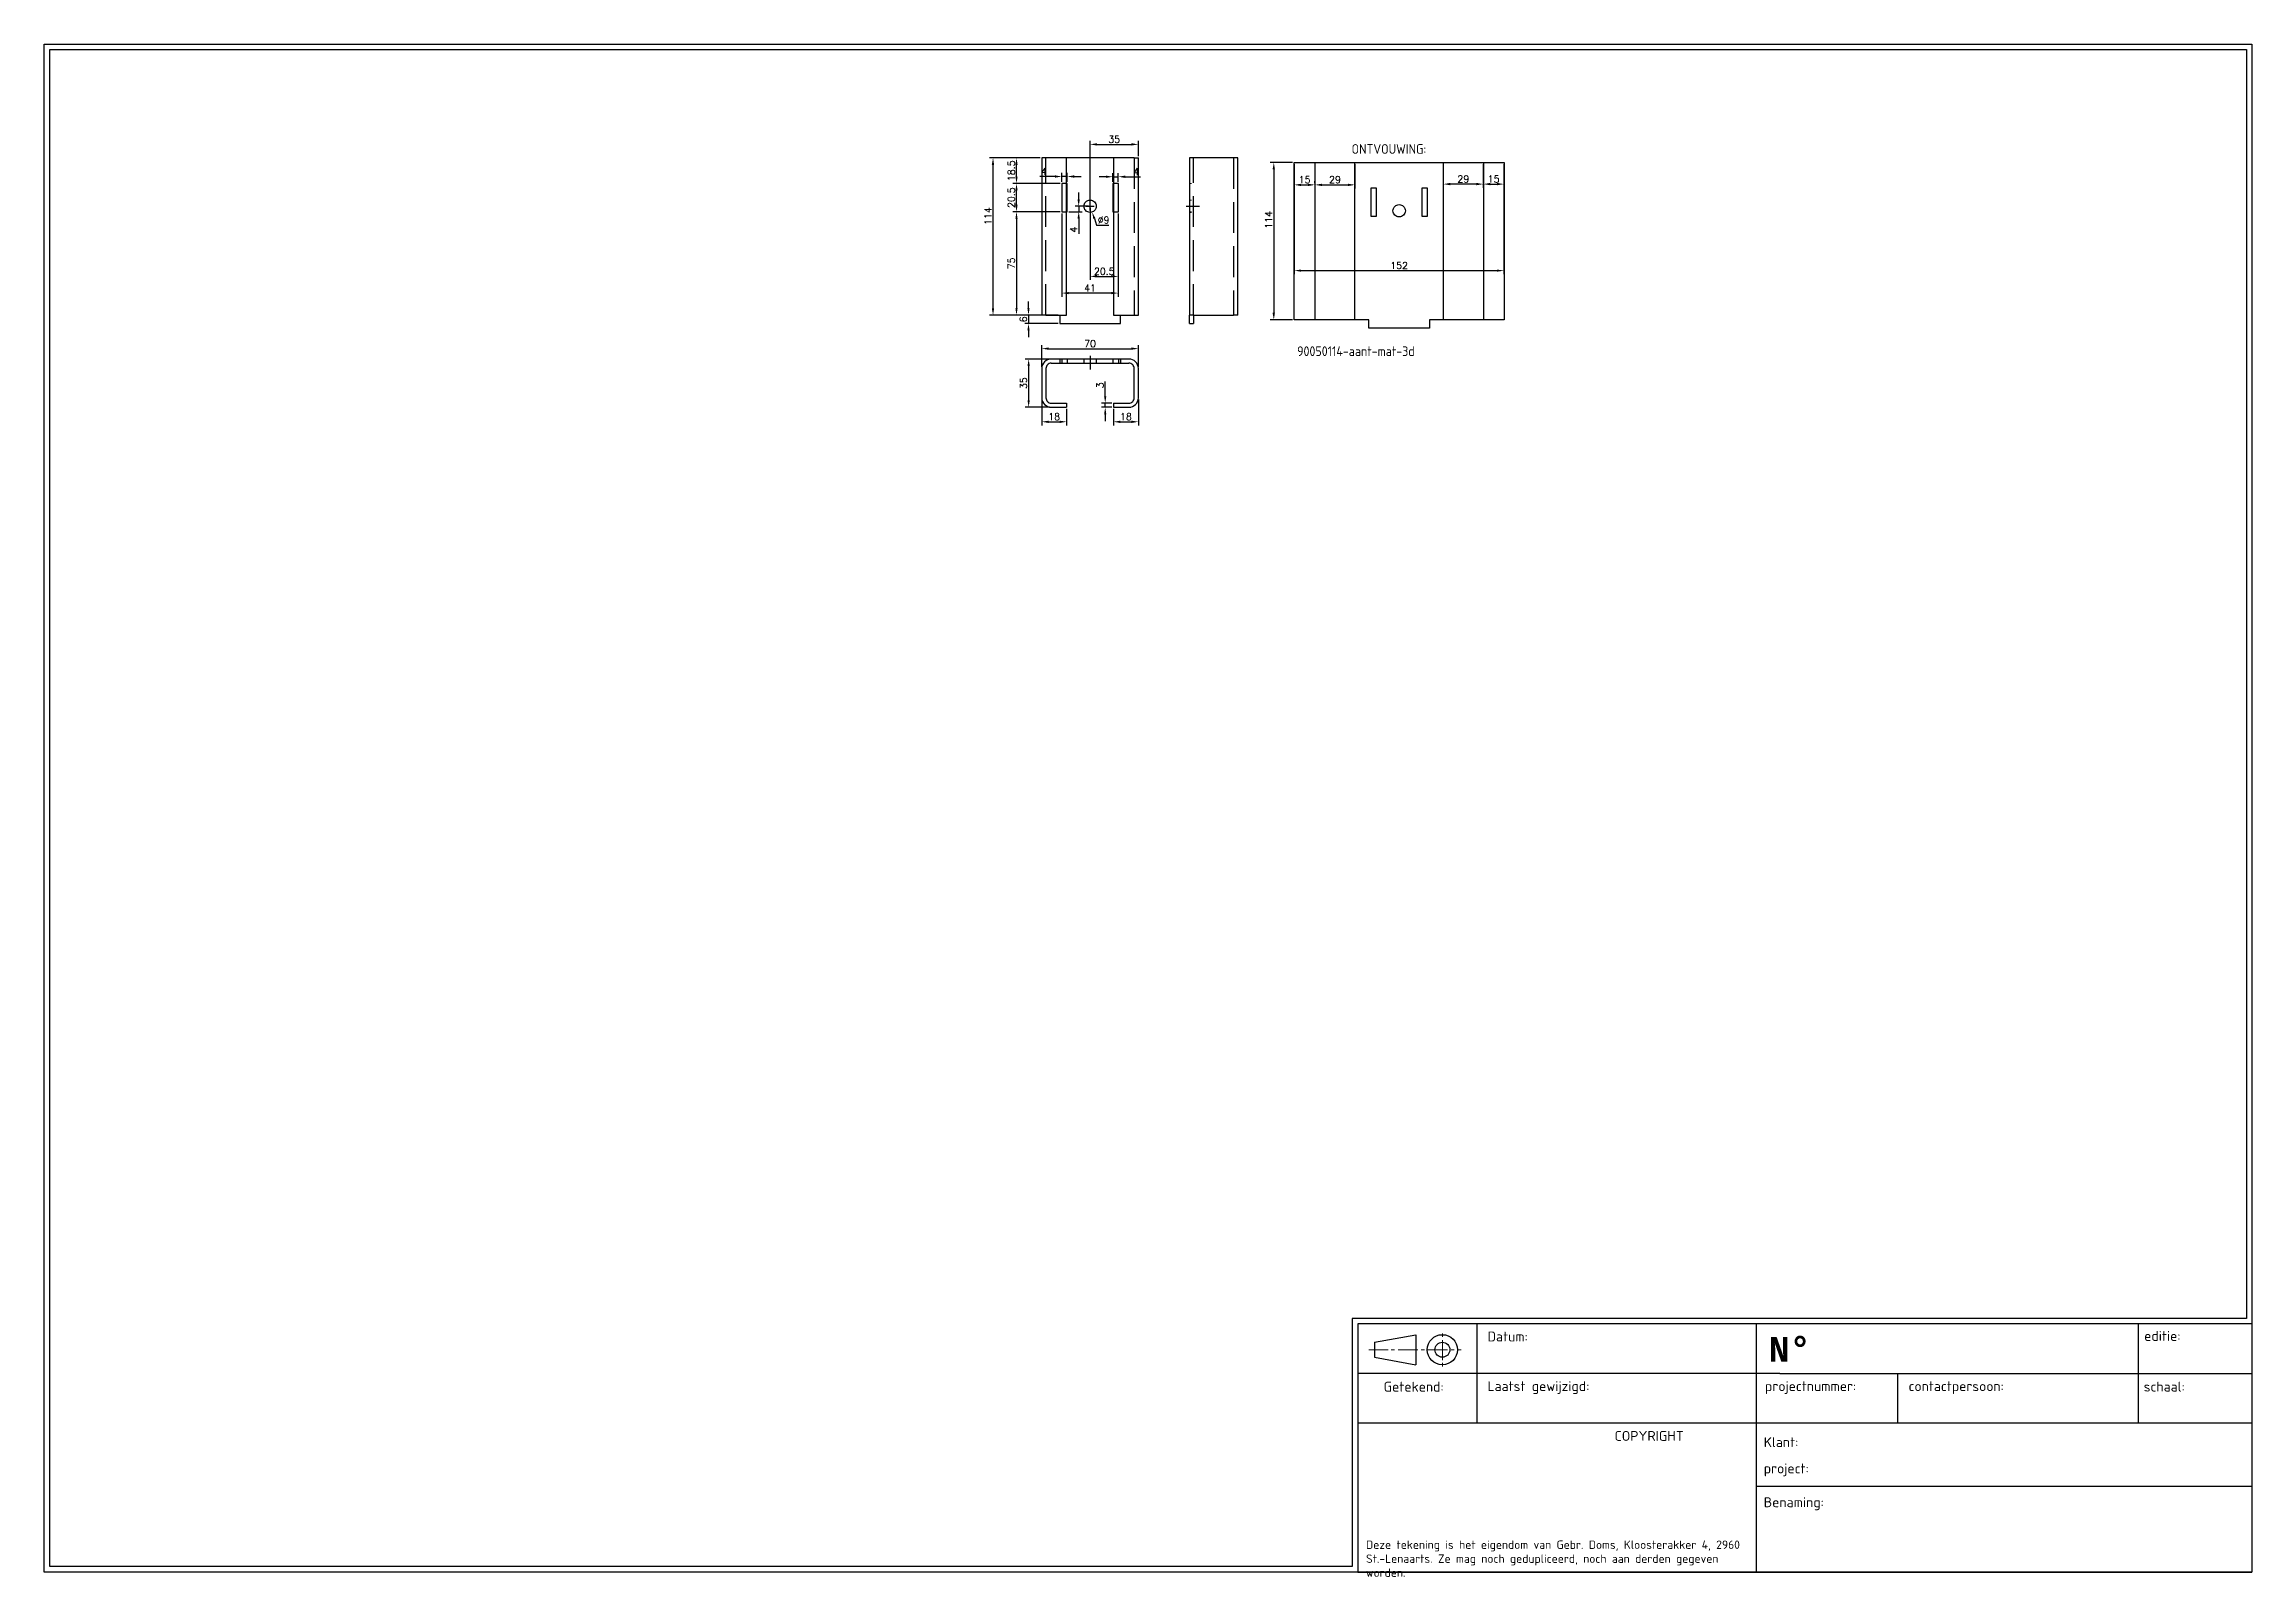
# Paper-space layout 'A3 Hor' of a CAD drawing. Extents: x 250 to 650, y 183 to 461.
# The model-space entities are those that its viewports show. They can reach past a viewport. Long polylines and large blocks are cut down to what shows.
import ezdxf
from ezdxf.enums import TextEntityAlignment as Align

# ---------------------------------------------------------------- set-up
doc = ezdxf.new("R2010")
doc.units = 0
for name, pattern in [('Aslijn', [28.575, 19.05, -3.175, 3.175, -3.175]), ('DASHED', [0.75, 0.5, -0.25]), ('Streeplijn', [10, 7, -3])]:
    doc.linetypes.add(name, pattern=pattern)
doc.layers.get('0').update_dxf_attribs({"linetype": 'CONTINUOUS'})
doc.layers.get('DEFPOINTS').update_dxf_attribs({"linetype": 'CONTINUOUS'})
for name, color, linetype in [('50VOL', 13, 'CONTINUOUS'), ('70VOL', 5, 'CONTINUOUS'), ('7A', 4, 'Aslijn'), ('AM_3', 6, 'Streeplijn'), ('BRANDLIJN', 93, 'CONTINUOUS')]:
    doc.layers.add(name, color=color, linetype=linetype)
doc.layers.add('Hidden (ISO)', color=6, linetype='DASHED', lineweight=5)
doc.layers.add('View', color=9, linetype='CONTINUOUS', plot=False)
doc.styles.add('ISOCPEUR', font='isocpeur.ttf')
doc.styles.add('ROMAND', font='', dxfattribs={"height": 2})
doc.styles.add('ROMANS', font='romans.shx')
doc.styles.get("Standard").update_dxf_attribs({"font": 'isocp.shx'})
doc.styles.get('ROMAND').set_extended_font_data('romand.shx')
doc.dimstyles.new('1_OP_02$0', dxfattribs={"dimscale": 2, "dimtxt": 2.5, "dimasz": 2.5, "dimexe": 1.3, "dimexo": 0.6, "dimgap": 0.6, "dimtad": 1, "dimdec": 1, "dimdsep": 46, "dimtxsty": 'ROMANS', "dimcen": -1.5, "dimclrd": 150, "dimclre": 150, "dimclrt": 5, "dimadec": 0, "dimazin": 0, "dimtfac": 1, "dimtdec": 1, "dimtmove": 0, "dimatfit": 3, "dimfxl": 0, "dimtolj": 1, "dimtzin": 0, "dimarcsym": 0})
doc.dimstyles.new('1_OP_02$3', dxfattribs={"dimscale": 2, "dimtxt": 2.5, "dimasz": 2.5, "dimexe": 1.3, "dimexo": 0.6, "dimgap": 0.6, "dimtad": 1, "dimtoh": 1, "dimdec": 1, "dimdsep": 46, "dimtxsty": 'ROMANS', "dimcen": -1.5, "dimclrd": 150, "dimclre": 150, "dimclrt": 5, "dimadec": 0, "dimazin": 0, "dimtfac": 1, "dimtdec": 1, "dimtofl": 0, "dimtmove": 0, "dimatfit": 0, "dimfxl": 0, "dimtolj": 1, "dimtzin": 0, "dimarcsym": 0})

# ---------------------------------------------------------------- blocks, each defined once
blk = doc.blocks.new('titelhoek1')
for p, q in [((162.06, 45), (0.06, 45)), ((0.06, 45), (0.06, 0)), ((21.62, 45), (21.62, 36)), ((72.32, 0), (72.32, 45)), ((141.44, 45), (141.44, 36)), ((162.06, 45), (162.06, 0)), ((3.12, 41.69), (10.59, 43.05)), ((3.12, 41.69), (3.12, 38.96)), ((10.59, 43.05), (10.59, 37.59)), ((76.56, 36), (0.06, 36)), ((3.12, 38.96), (10.59, 37.59)), ((21.62, 36), (21.62, 27)), ((76.56, 36), (162.06, 36)), ((97.85, 36), (97.85, 27)), ((141.44, 36), (141.44, 27)), ((162.06, 27), (0.06, 27)), ((72.32, 15.59), (162.06, 15.59)), ((0.06, 0), (162.06, 0))]:
    blk.add_line(p, q)
at = {"lineweight": 9}
for p, q in [((2.04, 40.32), (5.55, 40.32)), ((6.12, 40.32), (6.72, 40.32)), ((7.37, 40.32), (10.93, 40.32)), ((11.55, 40.32), (12.15, 40.32)), ((12.78, 40.32), (16.31, 40.32)), ((15.39, 43.28), (15.39, 42.63)), ((15.39, 42.04), (15.39, 38.45)), ((16.96, 40.32), (17.53, 40.32)), ((18.15, 40.32), (18.81, 40.32)), ((15.39, 37.93), (15.39, 37.3))]:
    blk.add_line(p, q, dxfattribs=at)
for radius in [2.73, 1.36]:
    blk.add_circle((15.39, 40.32), radius)
at = {"style": 'ISOCPEUR'}
for s, p in [('Datum:', (23.56, 41.82)), ('editie:', (142.55, 41.92)), ('Getekend:', (4.75, 32.72)), ('Laatst gewijzigd:', (23.56, 32.82)), ('projectnummer:', (73.85, 32.82)), ('contactpersoon:', (99.86, 32.82)), ('schaal:', (142.46, 32.74)), ('COPYRIGHT ', (46.6, 23.8)), ('Klant:', (73.62, 22.67)), ('project:', (73.62, 17.91)), ('Benaming:', (73.62, 11.78))]:
    blk.add_text(s, height=1.8, dxfattribs=at).set_placement(p)
at = {"insert": (74.49, 42.64), "char_height": 4.5, "width": 5, "attachment_point": 1, "style": 'ROMAND'}
blk.add_mtext('{\\fMonospac821 BT|b1|i0|c0|p49;N°}', dxfattribs=at)
at = {"lineweight": 9, "insert": (1.56, 5.74), "char_height": 1.52, "width": 71.22, "attachment_point": 1, "style": 'ISOCPEUR'}
blk.add_mtext('Deze tekening is het eigendom van Gebr. Doms, Kloosterakker 4, 2960 St.-Lenaarts. Ze mag noch gedupliceerd, noch aan derden gegeven worden.', dxfattribs=at)
at = {"style": 'ISOCPEUR'}
for tag, height, p in [('CREATING_DATE', 3, (23.82, 36.49)), ('TEKENINGNR', 4, (82.64, 37.03)), ('MODIFICATION_TIME', 3, (23.82, 27.49)), ('PROJECTNR', 3, (73.74, 27.6)), ('CONTACTPERSOON', 3, (99.76, 27.6)), ('KLANTNAAM', 3, (82.92, 21.47)), ('PROJECTOMSCHRIJVING:', 3, (82.92, 16.68))]:
    blk.add_attdef(tag, text='', height=height, dxfattribs=at).set_placement(p, align=Align.BOTTOM_LEFT)
for tag, height, p in [('VERSIE', 4, (153.41, 36.56)), ('MADE_BY', 3, (11.64, 27.56)), ('SCHAAL', 3, (153.27, 27.56))]:
    blk.add_attdef(tag, text='', height=height, dxfattribs=at).set_placement(p, align=Align.BOTTOM_CENTER)
for tag, p in [('BENAMING1', (75.99, 6.97)), ('BENAMING2', (75.99, 2.97))]:
    blk.add_attdef(tag, p, '', height=3, dxfattribs=at)
blk = doc.blocks.new('*D2')
at = {"layer": '70VOL', "color": 150, "lineweight": -2}
for p, q in [((2702.6, 571.1), (2665.9, 571.1)), ((2668.5, 462.1), (2668.5, 566.1)), ((2702.6, 457.1), (2665.9, 457.1))]:
    blk.add_line(p, q, dxfattribs=at)
at = {"layer": '70VOL', "color": 150}
for points in [[(2667.6, 566.1), (2669.3, 566.1), (2668.5, 571.1)], [(2667.6, 462.1), (2669.3, 462.1), (2668.5, 457.1)]]:
    blk.add_solid(points, dxfattribs=at)
at = {"layer": 'DEFPOINTS', "color": 0}
for p in [(2668.5, 571.1), (2703.8, 571.1), (2703.8, 457.1)]:
    blk.add_point(p, dxfattribs=at)
at = {"layer": '70VOL', "color": 5, "insert": (2664.8, 528.9), "char_height": 5, "attachment_point": 5, "rotation": 90, "style": 'ROMANS'}
blk.add_mtext('\\A1;114', dxfattribs=at)
blk = doc.blocks.new('*D3')
at = {"layer": '70VOL', "color": 150, "lineweight": -2}
for p, q in [((2694.2, 462.1), (2694.2, 467.1)), ((2715.6, 457.1), (2691.6, 457.1)), ((2715.6, 451.1), (2691.6, 451.1)), ((2694.2, 457.1), (2694.2, 451.1)), ((2694.2, 446.1), (2694.2, 441.1))]:
    blk.add_line(p, q, dxfattribs=at)
at = {"layer": '70VOL', "color": 150}
for points in [[(2693.4, 462.1), (2695, 462.1), (2694.2, 457.1)], [(2693.4, 446.1), (2695, 446.1), (2694.2, 451.1)]]:
    blk.add_solid(points, dxfattribs=at)
at = {"layer": 'DEFPOINTS', "color": 0}
for p in [(2694.2, 451.1), (2716.8, 457.1), (2716.8, 451.1)]:
    blk.add_point(p, dxfattribs=at)
at = {"layer": '70VOL', "color": 5, "insert": (2690.5, 454.1), "char_height": 5, "attachment_point": 5, "rotation": 90, "style": 'ROMANS'}
blk.add_mtext('\\A1;6', dxfattribs=at)
blk = doc.blocks.new('*D4')
at = {"layer": '70VOL', "color": 150, "lineweight": -2}
for p, q in [((2703.8, 419.6), (2703.8, 435.4)), ((2708.8, 432.8), (2768.8, 432.8)), ((2773.8, 419.6), (2773.8, 435.4))]:
    blk.add_line(p, q, dxfattribs=at)
at = {"layer": '70VOL', "color": 150}
for points in [[(2708.8, 433.7), (2708.8, 432), (2703.8, 432.8)], [(2768.8, 433.7), (2768.8, 432), (2773.8, 432.8)]]:
    blk.add_solid(points, dxfattribs=at)
at = {"layer": 'DEFPOINTS', "color": 0}
for p in [(2773.8, 432.8), (2703.8, 418.4), (2773.8, 418.4)]:
    blk.add_point(p, dxfattribs=at)
at = {"layer": '70VOL', "color": 5, "insert": (2738.8, 436.5), "char_height": 5, "attachment_point": 5, "style": 'ROMANS'}
blk.add_mtext('\\A1;70', dxfattribs=at)
blk = doc.blocks.new('*D5')
at = {"layer": '70VOL', "color": 150, "lineweight": -2}
for p, q in [((2709.5, 425.3), (2691.7, 425.3)), ((2694.3, 420.3), (2694.3, 395.3)), ((2709.5, 390.3), (2691.7, 390.3))]:
    blk.add_line(p, q, dxfattribs=at)
at = {"layer": '70VOL', "color": 150}
for points in [[(2693.5, 420.3), (2695.1, 420.3), (2694.3, 425.3)], [(2693.5, 395.3), (2695.1, 395.3), (2694.3, 390.3)]]:
    blk.add_solid(points, dxfattribs=at)
at = {"layer": 'DEFPOINTS', "color": 0}
for p in [(2710.7, 425.3), (2694.3, 390.3), (2710.7, 390.3)]:
    blk.add_point(p, dxfattribs=at)
at = {"layer": '70VOL', "color": 5, "insert": (2690.6, 407.8), "char_height": 5, "attachment_point": 5, "rotation": 90, "style": 'ROMANS'}
blk.add_mtext('\\A1;35', dxfattribs=at)
blk = doc.blocks.new('*D6')
at = {"layer": '70VOL', "color": 150, "lineweight": -2}
for p, q in [((2703.8, 396), (2703.8, 377.2)), ((2721.8, 389.1), (2721.8, 377.2)), ((2708.8, 379.8), (2716.8, 379.8))]:
    blk.add_line(p, q, dxfattribs=at)
at = {"layer": '70VOL', "color": 150}
for points in [[(2708.8, 380.6), (2708.8, 378.9), (2703.8, 379.8)], [(2716.8, 380.6), (2716.8, 378.9), (2721.8, 379.8)]]:
    blk.add_solid(points, dxfattribs=at)
at = {"layer": 'DEFPOINTS', "color": 0}
for p in [(2703.8, 397.2), (2721.8, 390.3), (2721.8, 379.8)]:
    blk.add_point(p, dxfattribs=at)
at = {"layer": '70VOL', "color": 5, "insert": (2712.8, 383.5), "char_height": 5, "attachment_point": 5, "style": 'ROMANS'}
blk.add_mtext('\\A1;18', dxfattribs=at)
blk = doc.blocks.new('*D7')
at = {"layer": '70VOL', "color": 150, "lineweight": -2}
for p, q in [((2755.8, 389.1), (2755.8, 377.2)), ((2773.8, 396), (2773.8, 377.2)), ((2760.8, 379.8), (2768.8, 379.8))]:
    blk.add_line(p, q, dxfattribs=at)
at = {"layer": '70VOL', "color": 150}
for points in [[(2760.8, 380.6), (2760.8, 378.9), (2755.8, 379.8)], [(2768.8, 380.6), (2768.8, 378.9), (2773.8, 379.8)]]:
    blk.add_solid(points, dxfattribs=at)
at = {"layer": 'DEFPOINTS', "color": 0}
for p in [(2755.8, 390.3), (2773.8, 397.2), (2773.8, 379.8)]:
    blk.add_point(p, dxfattribs=at)
at = {"layer": '70VOL', "color": 5, "insert": (2764.8, 383.5), "char_height": 5, "attachment_point": 5, "style": 'ROMANS'}
blk.add_mtext('\\A1;18', dxfattribs=at)
blk = doc.blocks.new('*D8')
at = {"layer": '70VOL', "color": 150, "lineweight": -2}
for p, q in [((2749.8, 398.3), (2749.8, 409)), ((2754.6, 393.3), (2747.2, 393.3)), ((2754.6, 390.3), (2747.2, 390.3)), ((2749.8, 390.3), (2749.8, 393.3)), ((2749.8, 385.3), (2749.8, 380.3))]:
    blk.add_line(p, q, dxfattribs=at)
at = {"layer": '70VOL', "color": 150}
for points in [[(2749, 398.3), (2750.6, 398.3), (2749.8, 393.3)], [(2749, 385.3), (2750.6, 385.3), (2749.8, 390.3)]]:
    blk.add_solid(points, dxfattribs=at)
at = {"layer": 'DEFPOINTS', "color": 0}
for p in [(2749.8, 393.3), (2755.8, 393.3), (2755.8, 390.3)]:
    blk.add_point(p, dxfattribs=at)
at = {"layer": '70VOL', "color": 5, "insert": (2746.1, 406.2), "char_height": 5, "attachment_point": 5, "rotation": 90, "style": 'ROMANS'}
blk.add_mtext('\\A1;3', dxfattribs=at)
blk = doc.blocks.new('*D9')
at = {"layer": '70VOL', "color": 150, "lineweight": -2}
for p, q in [((2735.8, 536.1), (2741.8, 536.1)), ((2738.8, 533.1), (2738.8, 539.1)), ((2742, 527.1), (2743.6, 522.4)), ((2743.6, 522.4), (2752.4, 522.4))]:
    blk.add_line(p, q, dxfattribs=at)
at = {"layer": '70VOL', "color": 150}
blk.add_solid([(2742.7, 527.4), (2741.2, 526.8), (2740.3, 531.8)], dxfattribs=at)
at = {"layer": 'DEFPOINTS', "color": 0}
for p in [(2737.4, 540.3), (2740.3, 531.8)]:
    blk.add_point(p, dxfattribs=at)
at = {"layer": '70VOL', "color": 5, "insert": (2748.6, 526.1), "char_height": 5, "attachment_point": 5, "style": 'ROMANS'}
blk.add_mtext('\\A1;∅9', dxfattribs=at)
blk = doc.blocks.new('*D10')
at = {"layer": '70VOL', "color": 150, "lineweight": -2}
for p, q in [((2717.1, 532.1), (2682.9, 532.1)), ((2685.5, 527.1), (2685.5, 462.1)), ((2702.6, 457.1), (2682.9, 457.1))]:
    blk.add_line(p, q, dxfattribs=at)
at = {"layer": '70VOL', "color": 150}
for points in [[(2684.7, 527.1), (2686.3, 527.1), (2685.5, 532.1)], [(2684.7, 462.1), (2686.3, 462.1), (2685.5, 457.1)]]:
    blk.add_solid(points, dxfattribs=at)
at = {"layer": 'DEFPOINTS', "color": 0}
for p in [(2718.3, 532.1), (2685.5, 457.1), (2703.8, 457.1)]:
    blk.add_point(p, dxfattribs=at)
at = {"layer": '70VOL', "color": 5, "insert": (2681.8, 494.6), "char_height": 5, "attachment_point": 5, "rotation": 90, "style": 'ROMANS'}
blk.add_mtext('\\A1;75', dxfattribs=at)
blk = doc.blocks.new('*D11')
at = {"layer": '70VOL', "color": 150, "lineweight": -2}
for p, q in [((2738.8, 537.3), (2738.8, 583.5)), ((2743.8, 580.9), (2768.8, 580.9)), ((2773.8, 572.3), (2773.8, 583.5))]:
    blk.add_line(p, q, dxfattribs=at)
at = {"layer": '70VOL', "color": 150}
for points in [[(2743.8, 581.8), (2743.8, 580.1), (2738.8, 580.9)], [(2768.8, 581.8), (2768.8, 580.1), (2773.8, 580.9)]]:
    blk.add_solid(points, dxfattribs=at)
at = {"layer": 'DEFPOINTS', "color": 0}
for p in [(2773.8, 580.9), (2773.8, 571.1), (2738.8, 536.1)]:
    blk.add_point(p, dxfattribs=at)
at = {"layer": '70VOL', "color": 5, "insert": (2756.3, 584.6), "char_height": 5, "attachment_point": 5, "style": 'ROMANS'}
blk.add_mtext('\\A1;35', dxfattribs=at)
blk = doc.blocks.new('*D12')
at = {"layer": '70VOL', "color": 150, "lineweight": -2}
for p, q in [((2738.8, 534.9), (2738.8, 482.6)), ((2759.3, 530.9), (2759.3, 482.6)), ((2743.8, 485.2), (2754.3, 485.2))]:
    blk.add_line(p, q, dxfattribs=at)
at = {"layer": '70VOL', "color": 150}
for points in [[(2743.8, 486.1), (2743.8, 484.4), (2738.8, 485.2)], [(2754.3, 486.1), (2754.3, 484.4), (2759.3, 485.2)]]:
    blk.add_solid(points, dxfattribs=at)
at = {"layer": 'DEFPOINTS', "color": 0}
for p in [(2738.8, 536.1), (2759.3, 532.1), (2759.3, 485.2)]:
    blk.add_point(p, dxfattribs=at)
at = {"layer": '70VOL', "color": 5, "insert": (2749.1, 488.9), "char_height": 5, "attachment_point": 5, "style": 'ROMANS'}
blk.add_mtext('\\A1;20.5', dxfattribs=at)
blk = doc.blocks.new('*D13')
at = {"layer": '70VOL', "color": 150, "lineweight": -2}
for p, q in [((2718.3, 530.9), (2718.3, 470.5)), ((2759.3, 530.9), (2759.3, 470.5)), ((2754.3, 473.1), (2723.3, 473.1))]:
    blk.add_line(p, q, dxfattribs=at)
at = {"layer": '70VOL', "color": 150}
for points in [[(2723.3, 473.9), (2723.3, 472.3), (2718.3, 473.1)], [(2754.3, 473.9), (2754.3, 472.3), (2759.3, 473.1)]]:
    blk.add_solid(points, dxfattribs=at)
at = {"layer": 'DEFPOINTS', "color": 0}
for p in [(2718.3, 532.1), (2759.3, 532.1), (2718.3, 473.1)]:
    blk.add_point(p, dxfattribs=at)
at = {"layer": '70VOL', "color": 5, "insert": (2738.8, 476.8), "char_height": 5, "attachment_point": 5, "style": 'ROMANS'}
blk.add_mtext('\\A1;41', dxfattribs=at)
blk = doc.blocks.new('*D14')
at = {"layer": '70VOL', "color": 150, "lineweight": -2}
for p, q in [((2718.3, 553.8), (2718.3, 560.2)), ((2722.3, 553.8), (2722.3, 560.2)), ((2713.3, 557.6), (2702.4, 557.6)), ((2722.3, 557.6), (2718.3, 557.6)), ((2727.3, 557.6), (2732.3, 557.6))]:
    blk.add_line(p, q, dxfattribs=at)
at = {"layer": '70VOL', "color": 150}
for points in [[(2713.3, 558.5), (2713.3, 556.8), (2718.3, 557.6)], [(2727.3, 558.5), (2727.3, 556.8), (2722.3, 557.6)]]:
    blk.add_solid(points, dxfattribs=at)
at = {"layer": 'DEFPOINTS', "color": 0}
for p in [(2718.3, 557.6), (2718.3, 552.6), (2722.3, 552.6)]:
    blk.add_point(p, dxfattribs=at)
at = {"layer": '70VOL', "color": 5, "insert": (2705.4, 561.3), "char_height": 5, "attachment_point": 5, "style": 'ROMANS'}
blk.add_mtext('\\A1;4', dxfattribs=at)
blk = doc.blocks.new('*D15')
at = {"layer": '70VOL', "color": 150, "lineweight": -2}
for p, q in [((2755.3, 553.8), (2755.3, 560.1)), ((2759.3, 553.8), (2759.3, 560.1)), ((2750.3, 557.5), (2745.3, 557.5)), ((2755.3, 557.5), (2759.3, 557.5)), ((2764.3, 557.5), (2775.3, 557.5))]:
    blk.add_line(p, q, dxfattribs=at)
at = {"layer": '70VOL', "color": 150}
for points in [[(2750.3, 558.3), (2750.3, 556.6), (2755.3, 557.5)], [(2764.3, 558.3), (2764.3, 556.6), (2759.3, 557.5)]]:
    blk.add_solid(points, dxfattribs=at)
at = {"layer": 'DEFPOINTS', "color": 0}
for p in [(2755.3, 552.6), (2759.3, 557.5), (2759.3, 552.6)]:
    blk.add_point(p, dxfattribs=at)
at = {"layer": '70VOL', "color": 5, "insert": (2772.3, 561.2), "char_height": 5, "attachment_point": 5, "style": 'ROMANS'}
blk.add_mtext('\\A1;4', dxfattribs=at)
blk = doc.blocks.new('*D16')
at = {"layer": '70VOL', "color": 150, "lineweight": -2}
for p, q in [((2717.1, 552.6), (2682.9, 552.6)), ((2685.5, 537.1), (2685.5, 547.6)), ((2717.1, 532.1), (2682.9, 532.1))]:
    blk.add_line(p, q, dxfattribs=at)
at = {"layer": '70VOL', "color": 150}
for points in [[(2684.7, 547.6), (2686.3, 547.6), (2685.5, 552.6)], [(2684.7, 537.1), (2686.3, 537.1), (2685.5, 532.1)]]:
    blk.add_solid(points, dxfattribs=at)
at = {"layer": 'DEFPOINTS', "color": 0}
for p in [(2685.5, 552.6), (2718.3, 552.6), (2718.3, 532.1)]:
    blk.add_point(p, dxfattribs=at)
at = {"layer": '70VOL', "color": 5, "insert": (2681.8, 542.3), "char_height": 5, "attachment_point": 5, "rotation": 90, "style": 'ROMANS'}
blk.add_mtext('\\A1;20.5', dxfattribs=at)
blk = doc.blocks.new('*D17')
at = {"layer": '70VOL', "color": 150, "lineweight": -2}
for p, q in [((2730.6, 541.1), (2730.6, 546.1)), ((2723.5, 532.1), (2733.2, 532.1)), ((2737.6, 536.1), (2728, 536.1)), ((2730.6, 536.1), (2730.6, 532.1)), ((2730.6, 527.1), (2730.6, 516.1))]:
    blk.add_line(p, q, dxfattribs=at)
at = {"layer": '70VOL', "color": 150}
for points in [[(2729.7, 541.1), (2731.4, 541.1), (2730.6, 536.1)], [(2729.7, 527.1), (2731.4, 527.1), (2730.6, 532.1)]]:
    blk.add_solid(points, dxfattribs=at)
at = {"layer": 'DEFPOINTS', "color": 0}
for p in [(2722.3, 532.1), (2730.6, 532.1), (2738.8, 536.1)]:
    blk.add_point(p, dxfattribs=at)
at = {"layer": '70VOL', "color": 5, "insert": (2726.9, 519.1), "char_height": 5, "attachment_point": 5, "rotation": 90, "style": 'ROMANS'}
blk.add_mtext('\\A1;4', dxfattribs=at)
blk = doc.blocks.new('*D18')
at = {"layer": '70VOL', "color": 150, "lineweight": -2}
for p, q in [((2885.6, 567.8), (2869.4, 567.8)), ((2872, 562.8), (2872, 458.8)), ((2885.6, 453.8), (2869.4, 453.8))]:
    blk.add_line(p, q, dxfattribs=at)
at = {"layer": '70VOL', "color": 150}
for points in [[(2871.1, 562.8), (2872.8, 562.8), (2872, 567.8)], [(2871.1, 458.8), (2872.8, 458.8), (2872, 453.8)]]:
    blk.add_solid(points, dxfattribs=at)
at = {"layer": 'DEFPOINTS', "color": 0}
for p in [(2886.8, 567.8), (2872, 453.8), (2886.8, 453.8)]:
    blk.add_point(p, dxfattribs=at)
at = {"layer": '70VOL', "color": 5, "insert": (2868.3, 526.2), "char_height": 5, "attachment_point": 5, "rotation": 90, "style": 'ROMANS'}
blk.add_mtext('\\A1;114', dxfattribs=at)
blk = doc.blocks.new('*D19')
at = {"layer": '70VOL', "color": 150, "lineweight": -2}
for p, q in [((2886.8, 566.6), (2886.8, 486.8)), ((3038.8, 566.6), (3038.8, 486.8)), ((2891.8, 489.4), (3033.8, 489.4))]:
    blk.add_line(p, q, dxfattribs=at)
at = {"layer": '70VOL', "color": 150}
for points in [[(2891.8, 490.2), (2891.8, 488.6), (2886.8, 489.4)], [(3033.8, 490.2), (3033.8, 488.6), (3038.8, 489.4)]]:
    blk.add_solid(points, dxfattribs=at)
at = {"layer": 'DEFPOINTS', "color": 0}
for p in [(2886.8, 567.8), (3038.8, 567.8), (3038.8, 489.4)]:
    blk.add_point(p, dxfattribs=at)
at = {"layer": '70VOL', "color": 5, "insert": (2962.8, 493.1), "char_height": 5, "attachment_point": 5, "style": 'ROMANS'}
blk.add_mtext('\\A1;152', dxfattribs=at)
blk = doc.blocks.new('*D20')
at = {"layer": '70VOL', "color": 150, "lineweight": -2}
for p, q in [((2886.8, 566.6), (2886.8, 549)), ((2901.8, 566.6), (2901.8, 549)), ((2891.8, 551.6), (2896.8, 551.6))]:
    blk.add_line(p, q, dxfattribs=at)
at = {"layer": '70VOL', "color": 150}
for points in [[(2891.8, 552.4), (2891.8, 550.7), (2886.8, 551.6)], [(2896.8, 552.4), (2896.8, 550.7), (2901.8, 551.6)]]:
    blk.add_solid(points, dxfattribs=at)
at = {"layer": 'DEFPOINTS', "color": 0}
for p in [(2886.8, 567.8), (2901.8, 567.8), (2901.8, 551.6)]:
    blk.add_point(p, dxfattribs=at)
at = {"layer": '70VOL', "color": 5, "insert": (2894.3, 555.3), "char_height": 5, "attachment_point": 5, "style": 'ROMANS'}
blk.add_mtext('\\A1;15', dxfattribs=at)
blk = doc.blocks.new('*D23')
at = {"layer": '70VOL', "color": 150, "lineweight": -2}
for p, q in [((3023.8, 566.6), (3023.8, 549.5)), ((3038.8, 566.6), (3038.8, 549.5)), ((3028.8, 552.1), (3033.8, 552.1))]:
    blk.add_line(p, q, dxfattribs=at)
at = {"layer": '70VOL', "color": 150}
for points in [[(3028.8, 553), (3028.8, 551.3), (3023.8, 552.1)], [(3033.8, 553), (3033.8, 551.3), (3038.8, 552.1)]]:
    blk.add_solid(points, dxfattribs=at)
at = {"layer": 'DEFPOINTS', "color": 0}
for p in [(3023.8, 567.8), (3038.8, 567.8), (3038.8, 552.1)]:
    blk.add_point(p, dxfattribs=at)
at = {"layer": '70VOL', "color": 5, "insert": (3031.3, 555.8), "char_height": 5, "attachment_point": 5, "style": 'ROMANS'}
blk.add_mtext('\\A1;15', dxfattribs=at)
blk = doc.blocks.new('*D24')
at = {"layer": '70VOL', "color": 150, "lineweight": -2}
for p, q in [((2930.8, 566.6), (2930.8, 549)), ((2901.8, 552.8), (2901.8, 554.2)), ((2906.8, 551.6), (2925.8, 551.6))]:
    blk.add_line(p, q, dxfattribs=at)
at = {"layer": '70VOL', "color": 150}
for points in [[(2906.8, 552.4), (2906.8, 550.7), (2901.8, 551.6)], [(2925.8, 552.4), (2925.8, 550.7), (2930.8, 551.6)]]:
    blk.add_solid(points, dxfattribs=at)
at = {"layer": 'DEFPOINTS', "color": 0}
for p in [(2930.8, 567.8), (2901.8, 551.6), (2930.8, 551.6)]:
    blk.add_point(p, dxfattribs=at)
at = {"layer": '70VOL', "color": 5, "insert": (2916.3, 555.3), "char_height": 5, "attachment_point": 5, "style": 'ROMANS'}
blk.add_mtext('\\A1;29', dxfattribs=at)
blk = doc.blocks.new('*D25')
at = {"layer": '70VOL', "color": 150, "lineweight": -2}
for p, q in [((2994.8, 566.6), (2994.8, 549.5)), ((3023.8, 566.6), (3023.8, 549.5)), ((3018.8, 552.1), (2999.8, 552.1))]:
    blk.add_line(p, q, dxfattribs=at)
at = {"layer": '70VOL', "color": 150}
for points in [[(2999.8, 553), (2999.8, 551.3), (2994.8, 552.1)], [(3018.8, 553), (3018.8, 551.3), (3023.8, 552.1)]]:
    blk.add_solid(points, dxfattribs=at)
at = {"layer": 'DEFPOINTS', "color": 0}
for p in [(2994.8, 567.8), (3023.8, 567.8), (2994.8, 552.1)]:
    blk.add_point(p, dxfattribs=at)
at = {"layer": '70VOL', "color": 5, "insert": (3009.3, 555.8), "char_height": 5, "attachment_point": 5, "style": 'ROMANS'}
blk.add_mtext('\\A1;29', dxfattribs=at)
blk = doc.blocks.new('*D26')
at = {"layer": '70VOL', "color": 150, "lineweight": -2}
for p, q in [((2702.6, 571.1), (2682.9, 571.1)), ((2685.5, 557.6), (2685.5, 566.1)), ((2717.1, 552.6), (2682.9, 552.6))]:
    blk.add_line(p, q, dxfattribs=at)
at = {"layer": '70VOL', "color": 150}
for points in [[(2684.7, 566.1), (2686.3, 566.1), (2685.5, 571.1)], [(2684.7, 557.6), (2686.3, 557.6), (2685.5, 552.6)]]:
    blk.add_solid(points, dxfattribs=at)
at = {"layer": 'DEFPOINTS', "color": 0}
for p in [(2685.5, 571.1), (2703.8, 571.1), (2718.3, 552.6)]:
    blk.add_point(p, dxfattribs=at)
at = {"layer": '70VOL', "color": 5, "insert": (2681.8, 561.8), "char_height": 5, "attachment_point": 5, "rotation": 90, "style": 'ROMANS'}
blk.add_mtext('\\A1;18.5', dxfattribs=at)

msp = doc.modelspace()

# ---------------------------------------------------------------- linework, layer by layer
at = {"layer": '50VOL', "ltscale": 0.2}
for p, q in [((2703.84, 571.09), (2703.84, 457.09)), ((2706.84, 571.09), (2703.84, 571.09)), ((2721.84, 571.09), (2706.84, 571.09)), ((2755.84, 571.09), (2721.84, 571.09)), ((2721.84, 457.09), (2721.84, 571.09)), ((2770.84, 571.09), (2755.84, 571.09)), ((2755.84, 571.09), (2755.84, 457.09)), ((2770.84, 571.09), (2773.84, 571.09)), ((2773.84, 457.09), (2773.84, 571.09)), ((2810.8, 571.09), (2810.8, 457.09)), ((2813.8, 571.09), (2810.8, 571.09)), ((2842.8, 571.09), (2813.8, 571.09)), ((2845.8, 571.09), (2842.8, 571.09)), ((2845.8, 457.09), (2845.8, 571.09)), ((2886.82, 567.78), (3038.84, 567.78)), ((2886.82, 453.78), (2886.82, 567.78)), ((2901.82, 567.78), (2901.82, 453.78)), ((2930.82, 453.78), (2930.82, 567.78)), ((2994.84, 567.78), (2994.84, 453.78)), ((3023.84, 567.78), (3023.84, 453.78)), ((3038.84, 567.78), (3038.84, 453.78)), ((2722.34, 552.59), (2721.84, 552.59)), ((2722.34, 532.09), (2722.34, 552.59)), ((2755.84, 552.59), (2755.34, 552.59)), ((2755.34, 552.59), (2755.34, 532.09)), ((2942.33, 549.28), (2942.33, 528.78)), ((2946.33, 549.28), (2942.33, 549.28)), ((2946.33, 528.78), (2946.33, 549.28)), ((2979.33, 549.28), (2979.33, 528.78)), ((2983.33, 549.28), (2979.33, 549.28)), ((2983.33, 528.78), (2983.33, 549.28)), ((2721.84, 532.09), (2722.34, 532.09)), ((2755.34, 532.09), (2755.84, 532.09)), ((2942.33, 528.78), (2946.33, 528.78)), ((2979.33, 528.78), (2983.33, 528.78)), ((2706.84, 457.09), (2703.84, 457.09)), ((2706.84, 457.09), (2721.84, 457.09)), ((2716.84, 457.09), (2716.84, 451.09)), ((2716.84, 451.09), (2760.84, 451.09)), ((2755.84, 457.09), (2770.84, 457.09)), ((2760.84, 451.09), (2760.84, 457.09)), ((2770.84, 457.09), (2773.84, 457.09)), ((2813.8, 457.09), (2810.8, 457.09)), ((2810.8, 451.09), (2810.8, 457.09)), ((2810.8, 451.09), (2813.8, 451.09)), ((2813.8, 457.09), (2842.8, 457.09)), ((2813.8, 457.09), (2813.8, 451.09)), ((2845.8, 457.09), (2842.8, 457.09)), ((2940.83, 453.78), (2886.82, 453.78)), ((2940.83, 447.78), (2940.83, 453.78)), ((3038.84, 453.78), (2984.83, 453.78)), ((2984.83, 453.78), (2984.83, 447.78)), ((2984.83, 447.78), (2940.83, 447.78)), ((2703.84, 418.4), (2703.84, 397.2)), ((2706.84, 418.4), (2706.84, 397.2)), ((2716.84, 425.3), (2710.74, 425.3)), ((2710.74, 422.3), (2716.84, 422.3)), ((2760.84, 425.3), (2716.84, 425.3)), ((2716.84, 425.3), (2716.84, 422.3)), ((2716.84, 422.3), (2760.84, 422.3)), ((2766.94, 425.3), (2760.84, 425.3)), ((2760.84, 425.3), (2760.84, 422.3)), ((2760.84, 422.3), (2766.94, 422.3)), ((2770.84, 397.2), (2770.84, 418.4)), ((2773.84, 397.2), (2773.84, 418.4)), ((2710.74, 393.3), (2721.84, 393.3)), ((2710.74, 390.3), (2721.84, 390.3)), ((2721.84, 393.3), (2721.84, 390.3)), ((2755.84, 393.3), (2766.94, 393.3)), ((2755.84, 393.3), (2755.84, 390.3)), ((2755.84, 390.3), (2766.94, 390.3))]:
    msp.add_line(p, q, dxfattribs=at)
for centre in [(2738.84, 536.09), (2962.83, 532.78)]:
    msp.add_circle(centre, 4.5, dxfattribs=at)
for centre, radius, start, end in [((2710.74, 418.4), 6.9, 90, 180), ((2710.74, 418.4), 3.9, 90, 180), ((2766.94, 418.4), 6.9, 0, 90), ((2766.94, 418.4), 3.9, 0, 90), ((2710.74, 397.2), 6.9, 180, 270), ((2710.74, 397.2), 3.9, 180, 270), ((2766.94, 397.2), 3.9, 270, 0), ((2766.94, 397.2), 6.9, 270, 0)]:
    msp.add_arc(centre, radius, start, end, dxfattribs=at)
at = {"layer": '7A'}
for p, q in [((2808.37, 536.09), (2818.15, 536.09)), ((2738.84, 427.49), (2738.84, 417.72))]:
    msp.add_line(p, q, dxfattribs=at)
at = {"layer": 'AM_3', "ltscale": 0.2}
for p, q in [((2706.84, 457.09), (2706.84, 571.09)), ((2770.84, 571.09), (2770.84, 457.09)), ((2813.8, 457.09), (2813.8, 571.09)), ((2842.8, 571.09), (2842.8, 457.09)), ((2718.34, 552.59), (2718.34, 532.09)), ((2721.84, 552.59), (2718.34, 552.59)), ((2759.34, 552.59), (2755.84, 552.59)), ((2759.34, 532.09), (2759.34, 552.59)), ((2718.34, 532.09), (2721.84, 532.09)), ((2755.84, 532.09), (2759.34, 532.09)), ((2718.34, 425.3), (2718.34, 422.3)), ((2722.34, 425.3), (2722.34, 422.3)), ((2734.34, 425.3), (2734.34, 422.3)), ((2743.34, 425.3), (2743.34, 422.3)), ((2755.34, 425.3), (2755.34, 422.3)), ((2759.34, 425.3), (2759.34, 422.3))]:
    msp.add_line(p, q, dxfattribs=at)
at = {"layer": 'Hidden (ISO)', "ltscale": 0.2}
for p, q in [((2810.8, 552.59), (2813.8, 552.59)), ((2810.8, 540.59), (2813.8, 540.59)), ((2810.8, 532.09), (2813.8, 532.09)), ((2810.8, 531.59), (2813.8, 531.59))]:
    msp.add_line(p, q, dxfattribs=at)

# ---------------------------------------------------------------- texts
at = {"layer": '70VOL', "ltscale": 0.2}
msp.add_text('ONTVOUWING:', height=7, dxfattribs=at).set_placement((2928.38, 574.09, 10.81))
at = {"layer": 'BRANDLIJN', "ltscale": 0.2}
msp.add_text('90050114-aant-mat-3d', height=7, dxfattribs=at).set_placement((2888.88, 427.46, 10.81))

# ---------------------------------------------------------------- dimensions: what is measured, and where the dimension line sits
at = {"layer": '70VOL'}
for base, p1, p2, picture, middle in [((2773.84, 580.92), (2738.84, 536.09), (2773.84, 571.09), '*D11', (2756.34, 584.62)), ((2718.34, 557.64), (2722.34, 552.59), (2718.34, 552.59), '*D14', (2705.35, 561.34)), ((2759.34, 557.46), (2755.34, 552.59), (2759.34, 552.59), '*D15', (2772.33, 561.16)), ((2901.82, 551.56), (2886.82, 567.78), (2901.82, 567.78), '*D20', (2894.32, 555.26)), ((2930.82, 551.56), (2901.82, 551.56), (2930.82, 567.78), '*D24', (2916.32, 555.26)), ((2994.84, 552.13), (3023.84, 567.78), (2994.84, 567.78), '*D25', (3009.34, 555.83)), ((3038.84, 552.13), (3023.84, 567.78), (3038.84, 567.78), '*D23', (3031.34, 555.83)), ((2718.34, 473.08), (2759.34, 532.09), (2718.34, 532.09), '*D13', (2738.84, 476.78)), ((2759.34, 485.22), (2738.84, 536.09), (2759.34, 532.09), '*D12', (2749.09, 488.92)), ((2773.84, 432.83), (2703.84, 418.4), (2773.84, 418.4), '*D4', (2738.84, 436.53)), ((2721.84, 379.78), (2703.84, 397.2), (2721.84, 390.3), '*D6', (2712.84, 383.48)), ((2773.84, 379.78), (2755.84, 390.3), (2773.84, 397.2), '*D7', (2764.84, 383.48))]:
    dim = msp.add_linear_dim(base=base, p1=p1, p2=p2, dimstyle='1_OP_02$0', dxfattribs=at)
    dim.commit()
    dim.dimension.update_dxf_attribs({"geometry": picture, "text_midpoint": middle})
at = {"layer": '70VOL', "ltscale": 0.2}
dim = msp.add_linear_dim(base=(2668.47, 571.09), p1=(2703.84, 457.09), p2=(2703.84, 571.09), angle=270, dimstyle='1_OP_02$0', dxfattribs=at)
dim.commit()
dim.dimension.update_dxf_attribs({"geometry": '*D2', "text_midpoint": (2668.47, 528.94), "dimtype": 160})
at = {"layer": '70VOL'}
for base, p1, p2, picture, middle in [((2685.51, 571.09), (2718.34, 552.59), (2703.84, 571.09), '*D26', (2681.81, 561.84)), ((2685.51, 552.59), (2718.34, 532.09), (2718.34, 552.59), '*D16', (2681.81, 542.34)), ((2730.58, 532.09), (2738.84, 536.09), (2722.34, 532.09), '*D17', (2726.88, 519.11)), ((2685.51, 457.09), (2718.34, 532.09), (2703.84, 457.09), '*D10', (2681.81, 494.59)), ((2694.31, 390.3), (2710.74, 425.3), (2710.74, 390.3), '*D5', (2690.61, 407.8)), ((2749.79, 393.3), (2755.84, 390.3), (2755.84, 393.3), '*D8', (2746.09, 406.16))]:
    dim = msp.add_linear_dim(base=base, p1=p1, p2=p2, angle=90, dimstyle='1_OP_02$0', dxfattribs=at)
    dim.commit()
    dim.dimension.update_dxf_attribs({"geometry": picture, "text_midpoint": middle})
dim = msp.add_linear_dim(base=(2871.95, 453.78), p1=(2886.82, 567.78), p2=(2886.82, 453.78), angle=90, dimstyle='1_OP_02$0', dxfattribs=at)
dim.commit()
dim.dimension.update_dxf_attribs({"geometry": '*D18', "text_midpoint": (2871.95, 526.25), "dimtype": 160})
dim = msp.add_linear_dim(base=(3038.84, 489.4), p1=(2886.82, 567.78), p2=(3038.84, 567.78), dimstyle='1_OP_02$0', dxfattribs=at)
dim.commit()
dim.dimension.update_dxf_attribs({"geometry": '*D19', "text_midpoint": (2962.83, 489.4), "dimtype": 160})
dim = msp.add_diameter_dim_2p(p1=(2737.37, 540.34), p2=(2740.31, 531.84), dimstyle='1_OP_02$3', dxfattribs=at)
dim.commit()
dim.dimension.update_dxf_attribs({"geometry": '*D9', "text_midpoint": (2748.6, 522.39), "dimtype": 163})
at = {"layer": '70VOL', "ltscale": 0.2}
dim = msp.add_linear_dim(base=(2694.19, 451.09), p1=(2716.84, 457.09), p2=(2716.84, 451.09), angle=270, dimstyle='1_OP_02$0', dxfattribs=at)
dim.commit()
dim.dimension.update_dxf_attribs({"geometry": '*D3', "text_midpoint": (2690.49, 454.09)})

psp = doc.layouts.new('A3 Hor')

# ---------------------------------------------------------------- linework, layer by layer
psp.add_lwpolyline([(249.57, 460.94), (649.57, 460.94), (649.57, 183.94), (249.57, 183.94)], close=True)
at = {"layer": 'View'}
psp.add_lwpolyline([(250.57, 459.94), (648.57, 459.94), (648.57, 229.94), (486.57, 229.94), (486.57, 184.94), (250.57, 184.94), (250.57, 459.94)], close=True, dxfattribs=at)

# ---------------------------------------------------------------- block references
psp.add_blockref('titelhoek1', (487.51, 183.94))

# ---------------------------------------------------------------- viewports
vp = psp.add_viewport(center=(449.57, 322.44), size=(398, 275), view_center_point=(2780.82, 99.64), view_height=1100, dxfattribs=at)
vp.dxf.flags = 0x10000  # cut along an outline
vp.dxf.clipping_boundary_handle = psp.add_lwpolyline([(250.57, 459.94), (648.57, 459.94), (648.57, 229.94), (486.57, 229.94), (486.57, 184.94), (250.57, 184.94), (250.57, 459.94)], format="xyb", close=True, dxfattribs={"invisible": 1}).dxf.handle

doc.saveas('drawing.dxf')
